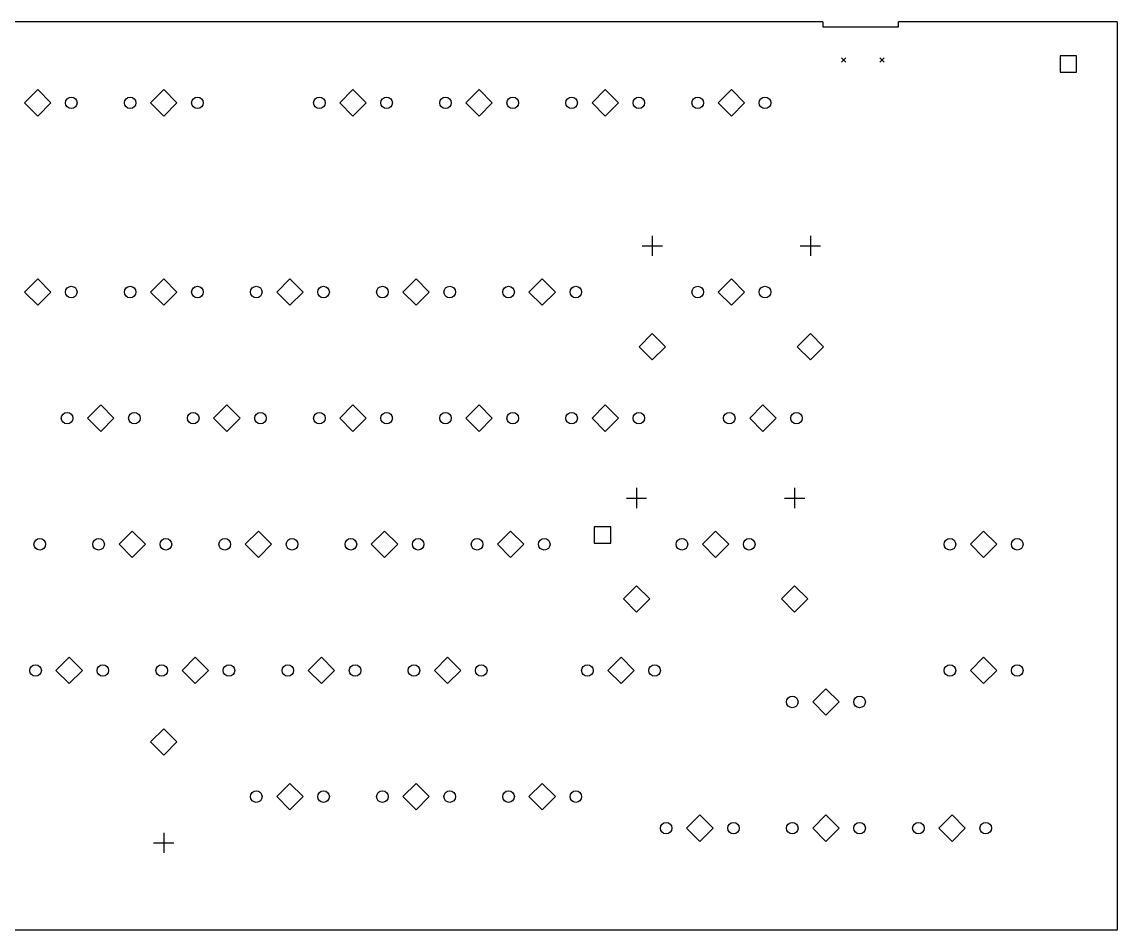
# Model space of a CAD drawing. Extents: x 73 to 405, y -244 to -77.
# Drawn here: x 239.7 to 405.1, y -214.6 to -77.5 of the extents above; entities that cross this region are included whole.
import ezdxf

# ---------------------------------------------------------------- set-up
doc = ezdxf.new("R2010")
doc.units = 0
doc.layers.add('BLACK', color=7, linetype='CONTINUOUS')

msp = doc.modelspace()

# ---------------------------------------------------------------- linework, layer by layer
at = {"layer": 'BLACK', "linetype": 'CONTINUOUS'}
for p, q in [((360.68, -77.47), (77.47, -77.47)), ((360.68, -77.47), (360.68, -78.232)), ((372.11, -78.232), (372.11, -77.47)), ((405.13, -77.47), (372.11, -77.47)), ((405.13, -77.47), (405.13, -214.63)), ((360.68, -78.232), (372.11, -78.232)), ((399.001, -82.5826), (396.527, -82.5826)), ((396.527, -82.5826), (396.527, -85.0574)), ((399.001, -85.0574), (399.001, -82.5826)), ((363.498, -82.9188), (364.147, -83.5687)), ((364.147, -82.9188), (363.498, -83.5687)), ((369.277, -82.9188), (369.928, -83.5687)), ((369.928, -82.9188), (369.277, -83.5687)), ((396.527, -85.0574), (399.001, -85.0574)), ((242.094, -87.6998), (240.1, -89.6937)), ((244.088, -89.6937), (242.094, -87.6998)), ((261.144, -87.6998), (259.15, -89.6937)), ((263.138, -89.6937), (261.144, -87.6998)), ((289.719, -87.6998), (287.725, -89.6937)), ((291.713, -89.6937), (289.719, -87.6998)), ((308.769, -87.6998), (306.775, -89.6937)), ((310.763, -89.6937), (308.769, -87.6998)), ((327.819, -87.6998), (325.825, -89.6937)), ((329.813, -89.6937), (327.819, -87.6998)), ((346.869, -87.6998), (344.875, -89.6937)), ((348.863, -89.6937), (346.869, -87.6998)), ((240.1, -89.6937), (242.094, -91.6876)), ((242.094, -91.6876), (244.088, -89.6937)), ((259.15, -89.6937), (261.144, -91.6876)), ((261.144, -91.6876), (263.138, -89.6937)), ((287.725, -89.6937), (289.719, -91.6876)), ((289.719, -91.6876), (291.713, -89.6937)), ((306.775, -89.6937), (308.769, -91.6876)), ((308.769, -91.6876), (310.763, -89.6937)), ((325.825, -89.6937), (327.819, -91.6876)), ((327.819, -91.6876), (329.813, -89.6937)), ((344.875, -89.6937), (346.869, -91.6876)), ((346.869, -91.6876), (348.863, -89.6937)), ((334.931, -109.76), (334.931, -112.808)), ((358.807, -109.76), (358.807, -112.808)), ((333.407, -111.284), (336.455, -111.284)), ((357.283, -111.284), (360.331, -111.284)), ((242.094, -116.275), (240.1, -118.269)), ((244.088, -118.269), (242.094, -116.275)), ((261.144, -116.275), (259.15, -118.269)), ((263.138, -118.269), (261.144, -116.275)), ((280.194, -116.275), (278.2, -118.269)), ((282.188, -118.269), (280.194, -116.275)), ((299.244, -116.275), (297.25, -118.269)), ((301.238, -118.269), (299.244, -116.275)), ((318.294, -116.275), (316.3, -118.269)), ((320.288, -118.269), (318.294, -116.275)), ((346.869, -116.275), (344.875, -118.269)), ((348.863, -118.269), (346.869, -116.275)), ((240.1, -118.269), (242.094, -120.263)), ((242.094, -120.263), (244.088, -118.269)), ((259.15, -118.269), (261.144, -120.263)), ((261.144, -120.263), (263.138, -118.269)), ((278.2, -118.269), (280.194, -120.263)), ((280.194, -120.263), (282.188, -118.269)), ((297.25, -118.269), (299.244, -120.263)), ((299.244, -120.263), (301.238, -118.269)), ((316.3, -118.269), (318.294, -120.263)), ((318.294, -120.263), (320.288, -118.269)), ((344.875, -118.269), (346.869, -120.263)), ((346.869, -120.263), (348.863, -118.269)), ((334.931, -124.53), (332.937, -126.524)), ((336.925, -126.524), (334.931, -124.53)), ((358.807, -124.53), (356.813, -126.524)), ((360.801, -126.524), (358.807, -124.53)), ((332.937, -126.524), (334.931, -128.518)), ((334.931, -128.518), (336.925, -126.524)), ((356.813, -126.524), (358.807, -128.518)), ((358.807, -128.518), (360.801, -126.524)), ((251.619, -135.325), (249.625, -137.319)), ((253.613, -137.319), (251.619, -135.325)), ((270.669, -135.325), (268.675, -137.319)), ((272.663, -137.319), (270.669, -135.325)), ((289.719, -135.325), (287.725, -137.319)), ((291.713, -137.319), (289.719, -135.325)), ((308.769, -135.325), (306.775, -137.319)), ((310.763, -137.319), (308.769, -135.325)), ((327.819, -135.325), (325.825, -137.319)), ((329.813, -137.319), (327.819, -135.325)), ((351.631, -135.325), (349.637, -137.319)), ((353.625, -137.319), (351.631, -135.325)), ((249.625, -137.319), (251.619, -139.313)), ((251.619, -139.313), (253.613, -137.319)), ((268.675, -137.319), (270.669, -139.313)), ((270.669, -139.313), (272.663, -137.319)), ((287.725, -137.319), (289.719, -139.313)), ((289.719, -139.313), (291.713, -137.319)), ((306.775, -137.319), (308.769, -139.313)), ((308.769, -139.313), (310.763, -137.319)), ((325.825, -137.319), (327.819, -139.313)), ((327.819, -139.313), (329.813, -137.319)), ((349.637, -137.319), (351.631, -139.313)), ((351.631, -139.313), (353.625, -137.319)), ((332.549, -147.86), (332.549, -150.908)), ((356.425, -147.86), (356.425, -150.908)), ((331.025, -149.384), (334.073, -149.384)), ((354.901, -149.384), (357.95, -149.384)), ((328.643, -153.703), (326.169, -153.703)), ((326.169, -153.703), (326.169, -156.177)), ((328.643, -156.177), (328.643, -153.703)), ((256.381, -154.375), (254.387, -156.369)), ((258.375, -156.369), (256.381, -154.375)), ((275.431, -154.375), (273.437, -156.369)), ((277.425, -156.369), (275.431, -154.375)), ((294.481, -154.375), (292.487, -156.369)), ((296.475, -156.369), (294.481, -154.375)), ((313.531, -154.375), (311.537, -156.369)), ((315.525, -156.369), (313.531, -154.375)), ((344.488, -154.375), (342.494, -156.369)), ((346.481, -156.369), (344.488, -154.375)), ((384.969, -154.375), (382.975, -156.369)), ((386.963, -156.369), (384.969, -154.375)), ((254.387, -156.369), (256.381, -158.363)), ((256.381, -158.363), (258.375, -156.369)), ((273.437, -156.369), (275.431, -158.363)), ((275.431, -158.363), (277.425, -156.369)), ((292.487, -156.369), (294.481, -158.363)), ((294.481, -158.363), (296.475, -156.369)), ((311.537, -156.369), (313.531, -158.363)), ((313.531, -158.363), (315.525, -156.369)), ((326.169, -156.177), (328.643, -156.177)), ((342.494, -156.369), (344.488, -158.363)), ((344.488, -158.363), (346.481, -156.369)), ((382.975, -156.369), (384.969, -158.363)), ((384.969, -158.363), (386.963, -156.369)), ((332.549, -162.63), (330.556, -164.624)), ((334.543, -164.624), (332.549, -162.63)), ((356.425, -162.63), (354.432, -164.624)), ((358.419, -164.624), (356.425, -162.63)), ((330.556, -164.624), (332.549, -166.618)), ((332.549, -166.618), (334.543, -164.624)), ((354.432, -164.624), (356.425, -166.618)), ((356.425, -166.618), (358.419, -164.624)), ((246.856, -173.425), (244.862, -175.419)), ((248.85, -175.419), (246.856, -173.425)), ((265.906, -173.425), (263.912, -175.419)), ((267.9, -175.419), (265.906, -173.425)), ((284.956, -173.425), (282.962, -175.419)), ((286.95, -175.419), (284.956, -173.425)), ((304.006, -173.425), (302.012, -175.419)), ((306, -175.419), (304.006, -173.425)), ((330.2, -173.425), (328.206, -175.419)), ((332.194, -175.419), (330.2, -173.425)), ((384.969, -173.425), (382.975, -175.419)), ((386.963, -175.419), (384.969, -173.425)), ((244.862, -175.419), (246.856, -177.413)), ((246.856, -177.413), (248.85, -175.419)), ((263.912, -175.419), (265.906, -177.413)), ((265.906, -177.413), (267.9, -175.419)), ((282.962, -175.419), (284.956, -177.413)), ((284.956, -177.413), (286.95, -175.419)), ((302.012, -175.419), (304.006, -177.413)), ((304.006, -177.413), (306, -175.419)), ((328.206, -175.419), (330.2, -177.413)), ((330.2, -177.413), (332.194, -175.419)), ((382.975, -175.419), (384.969, -177.413)), ((384.969, -177.413), (386.963, -175.419)), ((361.156, -178.187), (359.162, -180.181)), ((363.15, -180.181), (361.156, -178.187)), ((359.162, -180.181), (361.156, -182.175)), ((361.156, -182.175), (363.15, -180.181)), ((261.137, -184.22), (259.143, -186.214)), ((263.131, -186.214), (261.137, -184.22)), ((259.143, -186.214), (261.137, -188.208)), ((261.137, -188.208), (263.131, -186.214)), ((280.194, -192.475), (278.2, -194.469)), ((282.188, -194.469), (280.194, -192.475)), ((299.244, -192.475), (297.25, -194.469)), ((301.238, -194.469), (299.244, -192.475)), ((318.294, -192.475), (316.3, -194.469)), ((320.288, -194.469), (318.294, -192.475)), ((278.2, -194.469), (280.194, -196.463)), ((280.194, -196.463), (282.188, -194.469)), ((297.25, -194.469), (299.244, -196.463)), ((299.244, -196.463), (301.238, -194.469)), ((316.3, -194.469), (318.294, -196.463)), ((318.294, -196.463), (320.288, -194.469)), ((342.106, -197.237), (340.112, -199.231)), ((344.1, -199.231), (342.106, -197.237)), ((361.156, -197.237), (359.162, -199.231)), ((363.15, -199.231), (361.156, -197.237)), ((380.206, -197.237), (378.212, -199.231)), ((382.2, -199.231), (380.206, -197.237)), ((261.137, -199.93), (261.137, -202.978)), ((340.112, -199.231), (342.106, -201.225)), ((342.106, -201.225), (344.1, -199.231)), ((359.162, -199.231), (361.156, -201.225)), ((361.156, -201.225), (363.15, -199.231)), ((378.212, -199.231), (380.206, -201.225)), ((380.206, -201.225), (382.2, -199.231)), ((259.613, -201.454), (262.661, -201.454)), ((405.13, -214.63), (77.47, -214.63))]:
    msp.add_line(p, q, dxfattribs=at)
at = {"layer": 'BLACK'}
for centre in [(247.174, -89.6937), (256.064, -89.6937), (266.224, -89.6937), (284.639, -89.6937), (294.799, -89.6937), (303.689, -89.6937), (313.849, -89.6937), (322.739, -89.6937), (332.899, -89.6937), (341.789, -89.6937), (351.949, -89.6937), (247.174, -118.269), (256.064, -118.269), (266.224, -118.269), (275.114, -118.269), (285.274, -118.269), (294.164, -118.269), (304.324, -118.269), (313.214, -118.269), (323.374, -118.269), (341.789, -118.269), (351.949, -118.269), (246.539, -137.319), (256.699, -137.319), (265.589, -137.319), (275.749, -137.319), (284.639, -137.319), (294.799, -137.319), (303.689, -137.319), (313.849, -137.319), (322.739, -137.319), (332.899, -137.319), (346.551, -137.319), (356.711, -137.319), (242.411, -156.369), (251.301, -156.369), (261.461, -156.369), (270.351, -156.369), (280.511, -156.369), (289.401, -156.369), (299.561, -156.369), (308.451, -156.369), (318.611, -156.369), (339.407, -156.369), (349.567, -156.369), (379.889, -156.369), (390.049, -156.369), (241.776, -175.419), (251.936, -175.419), (260.826, -175.419), (270.986, -175.419), (279.876, -175.419), (290.036, -175.419), (298.926, -175.419), (309.086, -175.419), (325.12, -175.419), (335.28, -175.419), (379.889, -175.419), (390.049, -175.419), (356.076, -180.181), (366.236, -180.181), (275.114, -194.469), (285.274, -194.469), (294.164, -194.469), (304.324, -194.469), (313.214, -194.469), (323.374, -194.469), (337.026, -199.231), (347.186, -199.231), (356.076, -199.231), (366.236, -199.231), (375.126, -199.231), (385.286, -199.231)]:
    msp.add_circle(centre, 0.875, dxfattribs=at)

doc.saveas('drawing.dxf')
